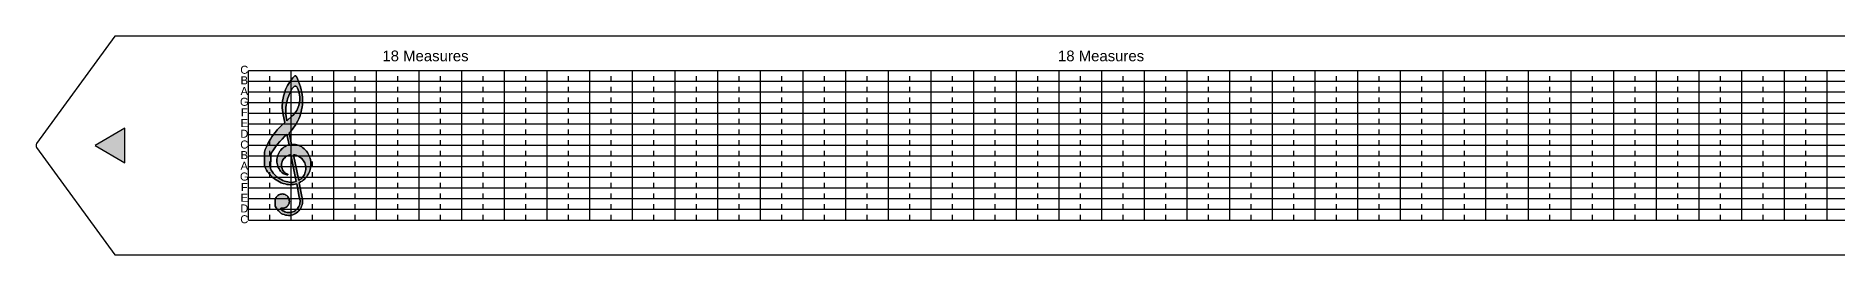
# Model space of a CAD drawing. Header units: inches. Extents: x 8.5 to 75.8, y 11.5 to 15.6.
# Drawn here: x 8.52 to 42.3, y 11.49 to 15.59 of the extents above; entities that cross this region are included whole.
import ezdxf

# ---------------------------------------------------------------- set-up
doc = ezdxf.new("R2010")
doc.units = ezdxf.units.IN
doc.header["$LTSCALE"] = 0.7
doc.header["$MEASUREMENT"] = 0
doc.linetypes.add('HIDDEN2', pattern=[0.1875, 0.125, -0.0625])
for name, color, linetype in [('8th Notes', 7, 'HIDDEN2'), ('Cleft', 7, 'Continuous'), ('Horizontal Lines', 7, 'Continuous'), ('Labels', 7, 'Continuous'), ('Quarter Notes', 7, 'Continuous')]:
    doc.layers.add(name, color=color, linetype=linetype)
doc.styles.get("Standard").update_dxf_attribs({"font": 'arial.ttf'})

msp = doc.modelspace()

# ---------------------------------------------------------------- hatches: boundary and pattern name
at = {"layer": 'Cleft'}
h = msp.add_hatch(color=256, dxfattribs=at)
h.dxf.hatch_style = 1
h.paths.add_polyline_path([(13.335, 13.56), (13.31, 13.558), (13.266, 13.778), (13.298, 13.811), (13.328, 13.846), (13.355, 13.882), (13.381, 13.92), (13.405, 13.959), (13.426, 13.999), (13.446, 14.041), (13.463, 14.083), (13.477, 14.126), (13.49, 14.17), (13.499, 14.215), (13.507, 14.26), (13.512, 14.305), (13.515, 14.351), (13.515, 14.397), (13.512, 14.442), (13.507, 14.488), (13.5, 14.533), (13.489, 14.584), (13.475, 14.636), (13.46, 14.687), (13.442, 14.737), (13.422, 14.786), (13.4, 14.834), (13.396, 14.84), (13.39, 14.844), (13.384, 14.846), (13.377, 14.846), (13.371, 14.844), (13.365, 14.84), (13.336, 14.807), (13.308, 14.774), (13.282, 14.739), (13.258, 14.702), (13.236, 14.664), (13.217, 14.626), (13.199, 14.586), (13.183, 14.545), (13.17, 14.503), (13.159, 14.462), (13.15, 14.419), (13.143, 14.375), (13.138, 14.332), (13.137, 14.289), (13.137, 14.245), (13.14, 14.202), (13.145, 14.158), (13.152, 14.115), (13.181, 13.968), (13.116, 13.907), (13.078, 13.869), (13.041, 13.83), (13.007, 13.789), (12.974, 13.747), (12.942, 13.703), (12.913, 13.658), (12.886, 13.611), (12.861, 13.563), (12.839, 13.515), (12.818, 13.465), (12.8, 13.415), (12.8, 13.158), (12.823, 13.113), (12.841, 13.08), (12.862, 13.049), (12.884, 13.019), (12.908, 12.991), (12.933, 12.964), (12.961, 12.939), (12.99, 12.916), (13.02, 12.894), (13.052, 12.875), (13.084, 12.858), (13.118, 12.842), (13.153, 12.829), (13.189, 12.819), (13.219, 12.811), (13.25, 12.807), (13.282, 12.805), (13.313, 12.806), (13.344, 12.809), (13.375, 12.815), (13.406, 12.824), (13.455, 12.572), (13.462, 12.551), (13.467, 12.529), (13.47, 12.507), (13.47, 12.485), (13.468, 12.463), (13.464, 12.441), (13.457, 12.42), (13.448, 12.399), (13.437, 12.38), (13.424, 12.362), (13.409, 12.345), (13.393, 12.33), (13.375, 12.317), (13.356, 12.306), (13.336, 12.297), (13.315, 12.29), (13.293, 12.285), (13.271, 12.283), (13.249, 12.283), (13.227, 12.286), (13.205, 12.29), (13.184, 12.297), (13.164, 12.307), (13.145, 12.318), (13.127, 12.331), (13.111, 12.346), (13.111, 12.365), (13.128, 12.363), (13.146, 12.363), (13.164, 12.366), (13.18, 12.37), (13.197, 12.378), (13.212, 12.387), (13.226, 12.398), (13.238, 12.411), (13.248, 12.425), (13.257, 12.441), (13.263, 12.458), (13.267, 12.475), (13.269, 12.493), (13.268, 12.51), (13.265, 12.528), (13.26, 12.545), (13.252, 12.561), (13.243, 12.576), (13.232, 12.589), (13.219, 12.602), (13.204, 12.612), (13.188, 12.62), (13.172, 12.626), (13.154, 12.63), (13.137, 12.631), (13.119, 12.63), (13.102, 12.627), (13.085, 12.621), (13.069, 12.614), (13.054, 12.604), (13.041, 12.593), (13.029, 12.579), (13.019, 12.565), (13.011, 12.549), (13.005, 12.532), (13.002, 12.515), (13, 12.497), (13, 12.404), (13.02, 12.374), (13.041, 12.344), (13.065, 12.316), (13.09, 12.29), (13.117, 12.266), (13.143, 12.254), (13.169, 12.244), (13.197, 12.237), (13.224, 12.232), (13.252, 12.23), (13.281, 12.23), (13.309, 12.232), (13.334, 12.241), (13.359, 12.251), (13.382, 12.264), (13.404, 12.278), (13.425, 12.295), (13.444, 12.314), (13.46, 12.334), (13.475, 12.356), (13.488, 12.379), (13.499, 12.404), (13.507, 12.429), (13.513, 12.455), (13.516, 12.481), (13.517, 12.508), (13.516, 12.535), (13.511, 12.561), (13.504, 12.587), (13.454, 12.842), (13.48, 12.857), (13.506, 12.873), (13.53, 12.891), (13.553, 12.911), (13.574, 12.933), (13.594, 12.956), (13.611, 12.981), (13.627, 13.006), (13.64, 13.034), (13.651, 13.062), (13.66, 13.091), (13.667, 13.12), (13.672, 13.151), (13.674, 13.181), (13.673, 13.211), (13.67, 13.242), (13.665, 13.271), (13.658, 13.301), (13.648, 13.329), (13.636, 13.357), (13.622, 13.384), (13.606, 13.41), (13.587, 13.434), (13.567, 13.457), (13.545, 13.478), (13.522, 13.498), (13.502, 13.512), (13.48, 13.524), (13.457, 13.535), (13.434, 13.544), (13.41, 13.551), (13.385, 13.556), (13.36, 13.559)])
h.paths.add_polyline_path([(13.349, 13.366), (13.373, 13.362), (13.397, 13.356), (13.42, 13.347), (13.442, 13.337), (13.464, 13.324), (13.484, 13.309), (13.502, 13.293), (13.518, 13.275), (13.533, 13.255), (13.546, 13.234), (13.557, 13.212), (13.565, 13.189), (13.572, 13.165), (13.576, 13.14), (13.577, 13.116), (13.577, 13.091), (13.574, 13.067), (13.568, 13.043), (13.56, 13.019), (13.55, 12.997), (13.538, 12.975), (13.524, 12.955), (13.507, 12.935), (13.488, 12.916), (13.467, 12.9), (13.445, 12.885)], flags=16)
h.paths.add_polyline_path([(13.299, 13.366), (13.398, 12.864), (13.372, 12.856), (13.346, 12.851), (13.319, 12.848), (13.292, 12.848), (13.266, 12.851), (13.24, 12.856), (13.208, 12.864), (13.176, 12.874), (13.146, 12.886), (13.117, 12.9), (13.088, 12.916), (13.061, 12.934), (13.035, 12.954), (13.01, 12.975), (12.988, 12.999), (12.966, 13.023), (12.947, 13.05), (12.929, 13.077), (12.914, 13.106), (12.922, 13.348), (12.928, 13.395), (12.972, 13.459), (13.008, 13.512), (13.047, 13.563), (13.088, 13.612), (13.132, 13.66), (13.177, 13.705), (13.224, 13.748), (13.263, 13.55), (13.237, 13.543), (13.212, 13.533), (13.188, 13.52), (13.166, 13.506), (13.145, 13.49), (13.124, 13.472), (13.106, 13.453), (13.09, 13.432), (13.075, 13.409), (13.063, 13.386), (13.052, 13.361), (13.045, 13.335), (13.038, 13.309), (13.035, 13.283), (13.034, 13.256), (13.035, 13.229), (13.038, 13.203), (13.044, 13.177), (13.052, 13.151), (13.062, 13.126), (13.075, 13.103), (13.089, 13.08), (13.105, 13.059), (13.123, 13.039), (13.137, 13.027), (13.152, 13.017), (13.168, 13.008), (13.185, 13.001), (13.203, 12.996), (13.221, 12.993), (13.239, 12.993), (13.239, 13.005), (13.218, 13.008), (13.206, 13.013), (13.198, 13.019), (13.181, 13.033), (13.166, 13.049), (13.154, 13.067), (13.142, 13.086), (13.134, 13.107), (13.127, 13.128), (13.124, 13.15), (13.122, 13.172), (13.123, 13.194), (13.127, 13.216), (13.133, 13.237), (13.142, 13.258), (13.153, 13.277), (13.166, 13.295), (13.181, 13.311), (13.197, 13.326), (13.216, 13.338), (13.235, 13.349), (13.256, 13.357), (13.277, 13.363)], flags=16)
h.paths.add_polyline_path([(13.223, 14.003), (13.215, 14.044), (13.208, 14.085), (13.204, 14.127), (13.203, 14.169), (13.203, 14.211), (13.205, 14.253), (13.21, 14.294), (13.217, 14.335), (13.226, 14.376), (13.237, 14.416), (13.25, 14.456), (13.265, 14.495), (13.283, 14.533), (13.302, 14.571), (13.323, 14.606), (13.36, 14.647), (13.373, 14.653), (13.389, 14.653), (13.404, 14.643), (13.422, 14.611), (13.435, 14.581), (13.446, 14.549), (13.455, 14.517), (13.461, 14.484), (13.465, 14.451), (13.466, 14.418), (13.465, 14.385), (13.461, 14.352), (13.455, 14.319), (13.446, 14.287), (13.435, 14.256), (13.422, 14.225), (13.406, 14.196), (13.388, 14.168), (13.368, 14.141), (13.346, 14.116), (13.323, 14.093)], flags=16)
at = {"layer": 'Labels'}
h = msp.add_hatch(color=256, dxfattribs=at)
h.dxf.hatch_style = 1
h.paths.add_polyline_path([(10.187, 13.863), (9.627, 13.54), (10.187, 13.216)])

# ---------------------------------------------------------------- linework, layer by layer
for p, q in [((10, 15.59), (8.53, 13.58)), ((75.8, 15.59), (10, 15.59)), ((8.53, 13.499), (10, 11.49)), ((10, 11.49), (75.8, 11.49))]:
    msp.add_line(p, q)
msp.add_arc((8.609, 13.54), 0.0889, 153, 207)
at = {"layer": '8th Notes'}
for p, q in [((12.9, 12.14), (12.9, 14.94)), ((13.7, 12.14), (13.7, 14.94)), ((14.5, 12.14), (14.5, 14.94)), ((15.3, 12.14), (15.3, 14.94)), ((16.1, 12.14), (16.1, 14.94)), ((16.9, 12.14), (16.9, 14.94)), ((17.7, 12.14), (17.7, 14.94)), ((18.5, 12.14), (18.5, 14.94)), ((19.3, 12.14), (19.3, 14.94)), ((20.1, 12.14), (20.1, 14.94)), ((20.9, 12.14), (20.9, 14.94)), ((21.7, 12.14), (21.7, 14.94)), ((22.5, 12.14), (22.5, 14.94)), ((23.3, 12.14), (23.3, 14.94)), ((24.1, 12.14), (24.1, 14.94)), ((24.9, 12.14), (24.9, 14.94)), ((25.7, 12.14), (25.7, 14.94)), ((26.5, 12.14), (26.5, 14.94)), ((27.3, 12.14), (27.3, 14.94)), ((28.1, 12.14), (28.1, 14.94)), ((28.1, 12.14), (28.1, 14.94)), ((28.9, 12.14), (28.9, 14.94)), ((29.7, 12.14), (29.7, 14.94)), ((30.5, 12.14), (30.5, 14.94)), ((31.3, 12.14), (31.3, 14.94)), ((32.1, 12.14), (32.1, 14.94)), ((32.9, 12.14), (32.9, 14.94)), ((33.7, 12.14), (33.7, 14.94)), ((34.5, 12.14), (34.5, 14.94)), ((35.3, 12.14), (35.3, 14.94)), ((36.1, 12.14), (36.1, 14.94)), ((36.9, 12.14), (36.9, 14.94)), ((37.7, 12.14), (37.7, 14.94)), ((38.5, 12.14), (38.5, 14.94)), ((39.3, 12.14), (39.3, 14.94)), ((40.1, 12.14), (40.1, 14.94)), ((40.9, 12.14), (40.9, 14.94)), ((41.7, 12.14), (41.7, 14.94))]:
    msp.add_line(p, q, dxfattribs=at)
at = {"layer": 'Cleft', "flags": 128}
for points in [[(13.4, 14.834), (13.396, 14.84), (13.39, 14.844), (13.384, 14.846), (13.377, 14.846), (13.371, 14.844), (13.365, 14.84), (13.336, 14.807), (13.308, 14.774), (13.282, 14.739), (13.258, 14.702), (13.236, 14.664), (13.217, 14.626), (13.199, 14.586), (13.183, 14.545), (13.17, 14.503), (13.159, 14.462), (13.15, 14.419), (13.143, 14.375), (13.138, 14.332), (13.137, 14.289), (13.137, 14.245), (13.14, 14.202), (13.145, 14.158), (13.152, 14.115), (13.181, 13.968), (13.116, 13.907), (13.078, 13.869), (13.041, 13.83), (13.007, 13.789), (12.974, 13.747), (12.942, 13.703), (12.913, 13.658), (12.886, 13.611), (12.861, 13.563), (12.839, 13.515), (12.818, 13.465), (12.8, 13.415), (12.8, 13.158), (12.823, 13.113), (12.841, 13.08), (12.862, 13.049), (12.884, 13.019), (12.908, 12.991), (12.933, 12.964), (12.961, 12.939), (12.99, 12.916), (13.02, 12.894), (13.052, 12.875), (13.084, 12.858), (13.118, 12.842), (13.153, 12.829), (13.189, 12.819), (13.219, 12.811), (13.25, 12.807), (13.282, 12.805), (13.313, 12.806), (13.344, 12.809), (13.375, 12.815), (13.406, 12.824), (13.455, 12.572), (13.406, 12.824), (13.375, 12.815), (13.344, 12.809), (13.313, 12.806), (13.282, 12.805), (13.25, 12.807), (13.219, 12.811), (13.189, 12.819), (13.153, 12.829), (13.118, 12.842), (13.084, 12.858), (13.052, 12.875), (13.02, 12.894), (12.99, 12.916), (12.961, 12.939), (12.933, 12.964), (12.908, 12.991), (12.884, 13.019), (12.862, 13.049), (12.841, 13.08), (12.823, 13.113), (12.8, 13.158), (12.8, 13.415), (12.818, 13.465), (12.839, 13.515), (12.861, 13.563), (12.886, 13.611), (12.913, 13.658), (12.942, 13.703), (12.974, 13.747), (13.007, 13.789), (13.041, 13.83), (13.078, 13.869), (13.116, 13.907), (13.181, 13.968), (13.152, 14.115), (13.145, 14.158), (13.14, 14.202), (13.137, 14.245), (13.137, 14.289), (13.138, 14.332), (13.143, 14.375), (13.15, 14.419), (13.159, 14.462), (13.17, 14.503), (13.183, 14.545), (13.199, 14.586), (13.217, 14.626), (13.236, 14.664), (13.258, 14.702), (13.282, 14.739), (13.308, 14.774), (13.336, 14.807), (13.365, 14.84), (13.371, 14.844), (13.377, 14.846), (13.384, 14.846), (13.39, 14.844), (13.396, 14.84), (13.4, 14.834), (13.422, 14.786), (13.442, 14.737), (13.46, 14.687), (13.475, 14.636), (13.489, 14.584), (13.5, 14.533), (13.507, 14.488), (13.512, 14.442), (13.515, 14.397), (13.515, 14.351), (13.512, 14.305), (13.507, 14.26), (13.499, 14.215), (13.49, 14.17), (13.477, 14.126), (13.463, 14.083), (13.446, 14.041), (13.426, 13.999), (13.405, 13.959), (13.381, 13.92), (13.355, 13.882), (13.328, 13.846), (13.298, 13.811), (13.266, 13.778), (13.31, 13.558), (13.335, 13.56), (13.36, 13.559), (13.385, 13.556), (13.41, 13.551), (13.434, 13.544), (13.457, 13.535), (13.48, 13.524), (13.502, 13.512), (13.522, 13.498), (13.545, 13.478), (13.567, 13.457), (13.587, 13.434), (13.606, 13.41), (13.622, 13.384), (13.636, 13.357), (13.648, 13.329), (13.658, 13.301), (13.665, 13.271), (13.67, 13.242), (13.673, 13.211), (13.674, 13.181), (13.672, 13.151), (13.667, 13.12), (13.66, 13.091), (13.651, 13.062), (13.64, 13.034), (13.627, 13.006), (13.611, 12.981), (13.594, 12.956), (13.574, 12.933), (13.553, 12.911), (13.53, 12.891), (13.506, 12.873), (13.48, 12.857), (13.454, 12.842), (13.504, 12.587), (13.511, 12.561), (13.516, 12.535), (13.517, 12.508), (13.516, 12.481), (13.513, 12.455), (13.507, 12.429), (13.499, 12.404), (13.488, 12.379), (13.475, 12.356), (13.46, 12.334), (13.444, 12.314), (13.425, 12.295), (13.404, 12.278), (13.382, 12.264), (13.359, 12.251), (13.334, 12.241), (13.309, 12.232), (13.281, 12.23), (13.252, 12.23), (13.224, 12.232), (13.197, 12.237), (13.169, 12.244), (13.143, 12.254), (13.117, 12.266), (13.09, 12.29), (13.065, 12.316), (13.041, 12.344), (13.02, 12.374), (13, 12.404), (13, 12.497), (13.002, 12.515), (13.005, 12.532), (13.011, 12.549), (13.019, 12.565), (13.029, 12.579), (13.041, 12.593), (13.054, 12.604), (13.069, 12.614), (13.085, 12.621), (13.102, 12.627), (13.119, 12.63), (13.137, 12.631), (13.154, 12.63), (13.172, 12.626), (13.188, 12.62), (13.204, 12.612), (13.219, 12.602), (13.232, 12.589), (13.243, 12.576), (13.252, 12.561), (13.26, 12.545), (13.265, 12.528), (13.268, 12.51), (13.269, 12.493), (13.267, 12.475), (13.263, 12.458), (13.257, 12.441), (13.248, 12.425), (13.238, 12.411), (13.226, 12.398), (13.212, 12.387), (13.197, 12.378), (13.18, 12.37), (13.164, 12.366), (13.146, 12.363), (13.128, 12.363), (13.111, 12.365), (13.111, 12.346), (13.127, 12.331), (13.145, 12.318), (13.164, 12.307), (13.184, 12.297), (13.205, 12.29), (13.227, 12.286), (13.249, 12.283), (13.271, 12.283), (13.293, 12.285), (13.315, 12.29), (13.336, 12.297), (13.356, 12.306), (13.375, 12.317), (13.393, 12.33), (13.409, 12.345), (13.424, 12.362), (13.437, 12.38), (13.448, 12.399), (13.457, 12.42), (13.464, 12.441), (13.468, 12.463), (13.47, 12.485), (13.47, 12.507), (13.467, 12.529), (13.462, 12.551), (13.455, 12.572), (13.462, 12.551), (13.467, 12.529), (13.47, 12.507), (13.47, 12.485), (13.468, 12.463), (13.464, 12.441), (13.457, 12.42), (13.448, 12.399), (13.437, 12.38), (13.424, 12.362), (13.409, 12.345), (13.393, 12.33), (13.375, 12.317), (13.356, 12.306), (13.336, 12.297), (13.315, 12.29), (13.293, 12.285), (13.271, 12.283), (13.249, 12.283), (13.227, 12.286), (13.205, 12.29), (13.184, 12.297), (13.164, 12.307), (13.145, 12.318), (13.127, 12.331), (13.111, 12.346), (13.111, 12.365), (13.128, 12.363), (13.146, 12.363), (13.164, 12.366), (13.18, 12.37), (13.197, 12.378), (13.212, 12.387), (13.226, 12.398), (13.238, 12.411), (13.248, 12.425), (13.257, 12.441), (13.263, 12.458), (13.267, 12.475), (13.269, 12.493), (13.268, 12.51), (13.265, 12.528), (13.26, 12.545), (13.252, 12.561), (13.243, 12.576), (13.232, 12.589), (13.219, 12.602), (13.204, 12.612), (13.188, 12.62), (13.172, 12.626), (13.154, 12.63), (13.137, 12.631), (13.119, 12.63), (13.102, 12.627), (13.085, 12.621), (13.069, 12.614), (13.054, 12.604), (13.041, 12.593), (13.029, 12.579), (13.019, 12.565), (13.011, 12.549), (13.005, 12.532), (13.002, 12.515), (13, 12.497), (13, 12.404), (13.02, 12.374), (13.041, 12.344), (13.065, 12.316), (13.09, 12.29), (13.117, 12.266), (13.143, 12.254), (13.169, 12.244), (13.197, 12.237), (13.224, 12.232), (13.252, 12.23), (13.281, 12.23), (13.309, 12.232), (13.334, 12.241), (13.359, 12.251), (13.382, 12.264), (13.404, 12.278), (13.425, 12.295), (13.444, 12.314), (13.46, 12.334), (13.475, 12.356), (13.488, 12.379), (13.499, 12.404), (13.507, 12.429), (13.513, 12.455), (13.516, 12.481), (13.517, 12.508), (13.516, 12.535), (13.511, 12.561), (13.504, 12.587), (13.454, 12.842), (13.48, 12.857), (13.506, 12.873), (13.53, 12.891), (13.553, 12.911), (13.574, 12.933), (13.594, 12.956), (13.611, 12.981), (13.627, 13.006), (13.64, 13.034), (13.651, 13.062), (13.66, 13.091), (13.667, 13.12), (13.672, 13.151), (13.674, 13.181), (13.673, 13.211), (13.67, 13.242), (13.665, 13.271), (13.658, 13.301), (13.648, 13.329), (13.636, 13.357), (13.622, 13.384), (13.606, 13.41), (13.587, 13.434), (13.567, 13.457), (13.545, 13.478), (13.522, 13.498), (13.502, 13.512), (13.48, 13.524), (13.457, 13.535), (13.434, 13.544), (13.41, 13.551), (13.385, 13.556), (13.36, 13.559), (13.335, 13.56), (13.31, 13.558), (13.266, 13.778), (13.298, 13.811), (13.328, 13.846), (13.355, 13.882), (13.381, 13.92), (13.405, 13.959), (13.426, 13.999), (13.446, 14.041), (13.463, 14.083), (13.477, 14.126), (13.49, 14.17), (13.499, 14.215), (13.507, 14.26), (13.512, 14.305), (13.515, 14.351), (13.515, 14.397), (13.512, 14.442), (13.507, 14.488), (13.5, 14.533), (13.489, 14.584), (13.475, 14.636), (13.46, 14.687), (13.442, 14.737), (13.422, 14.786)], [(13.323, 14.093), (13.346, 14.116), (13.368, 14.141), (13.388, 14.168), (13.406, 14.196), (13.422, 14.225), (13.435, 14.256), (13.446, 14.287), (13.455, 14.319), (13.461, 14.352), (13.465, 14.385), (13.466, 14.418), (13.465, 14.451), (13.461, 14.484), (13.455, 14.517), (13.446, 14.549), (13.435, 14.581), (13.422, 14.611), (13.406, 14.64), (13.4, 14.646), (13.393, 14.65), (13.385, 14.653), (13.377, 14.653), (13.369, 14.65), (13.361, 14.647), (13.355, 14.641), (13.323, 14.606), (13.302, 14.571), (13.283, 14.533), (13.265, 14.495), (13.25, 14.456), (13.237, 14.416), (13.226, 14.376), (13.217, 14.335), (13.21, 14.294), (13.205, 14.253), (13.203, 14.211), (13.203, 14.169), (13.204, 14.127), (13.208, 14.085), (13.215, 14.044), (13.223, 14.003)], [(13.323, 14.093), (13.223, 14.003), (13.215, 14.044), (13.208, 14.085), (13.204, 14.127), (13.203, 14.169), (13.203, 14.211), (13.205, 14.253), (13.21, 14.294), (13.217, 14.335), (13.226, 14.376), (13.237, 14.416), (13.25, 14.456), (13.265, 14.495), (13.283, 14.533), (13.302, 14.571), (13.323, 14.606), (13.355, 14.641), (13.361, 14.647), (13.369, 14.65), (13.377, 14.653), (13.385, 14.653), (13.393, 14.65), (13.4, 14.646), (13.406, 14.64), (13.422, 14.611), (13.435, 14.581), (13.446, 14.549), (13.455, 14.517), (13.461, 14.484), (13.465, 14.451), (13.466, 14.418), (13.465, 14.385), (13.461, 14.352), (13.455, 14.319), (13.446, 14.287), (13.435, 14.256), (13.422, 14.225), (13.406, 14.196), (13.388, 14.168), (13.368, 14.141), (13.346, 14.116)], [(12.972, 13.459), (13.008, 13.512), (13.047, 13.563), (13.088, 13.612), (13.132, 13.66), (13.177, 13.705), (13.224, 13.748), (13.177, 13.705), (13.132, 13.66), (13.088, 13.612), (13.047, 13.563), (13.008, 13.512)], [(13.263, 13.55), (13.237, 13.543), (13.212, 13.533), (13.188, 13.52), (13.166, 13.506), (13.145, 13.49), (13.124, 13.472), (13.106, 13.453), (13.09, 13.432), (13.075, 13.409), (13.063, 13.386), (13.052, 13.361), (13.045, 13.335), (13.038, 13.309), (13.035, 13.283), (13.034, 13.256), (13.035, 13.229), (13.038, 13.203), (13.044, 13.177), (13.052, 13.151), (13.062, 13.126), (13.075, 13.103), (13.089, 13.08), (13.105, 13.059), (13.123, 13.039), (13.137, 13.027), (13.152, 13.017), (13.168, 13.008), (13.185, 13.001), (13.203, 12.996), (13.221, 12.993), (13.239, 12.993), (13.239, 13.005), (13.224, 13.007), (13.239, 13.005), (13.239, 12.993), (13.221, 12.993), (13.203, 12.996), (13.185, 13.001), (13.168, 13.008), (13.152, 13.017), (13.137, 13.027), (13.123, 13.039), (13.105, 13.059), (13.089, 13.08), (13.075, 13.103), (13.062, 13.126), (13.052, 13.151), (13.044, 13.177), (13.038, 13.203), (13.035, 13.229), (13.034, 13.256), (13.035, 13.283), (13.038, 13.309), (13.045, 13.335), (13.052, 13.361), (13.063, 13.386), (13.075, 13.409), (13.09, 13.432), (13.106, 13.453), (13.124, 13.472), (13.145, 13.49), (13.166, 13.506), (13.188, 13.52), (13.212, 13.533), (13.237, 13.543), (13.263, 13.55), (13.224, 13.748)], [(12.972, 13.459), (12.928, 13.395), (12.922, 13.348), (12.914, 13.106), (12.929, 13.077), (12.947, 13.05), (12.966, 13.023), (12.988, 12.999), (13.01, 12.975), (13.035, 12.954), (13.061, 12.934), (13.088, 12.916), (13.117, 12.9), (13.146, 12.886), (13.176, 12.874), (13.208, 12.864), (13.24, 12.856), (13.266, 12.851), (13.292, 12.848), (13.319, 12.848), (13.346, 12.851), (13.372, 12.856), (13.398, 12.864), (13.299, 13.366), (13.277, 13.363), (13.256, 13.357), (13.235, 13.349), (13.216, 13.338), (13.197, 13.326), (13.181, 13.311), (13.166, 13.295), (13.153, 13.277), (13.142, 13.258), (13.133, 13.237), (13.127, 13.216), (13.123, 13.194), (13.122, 13.172), (13.124, 13.15), (13.127, 13.128), (13.134, 13.107), (13.142, 13.086), (13.154, 13.067), (13.166, 13.049), (13.181, 13.033), (13.198, 13.019), (13.181, 13.033), (13.166, 13.049), (13.154, 13.067), (13.142, 13.086), (13.134, 13.107), (13.127, 13.128), (13.124, 13.15), (13.122, 13.172), (13.123, 13.194), (13.127, 13.216), (13.133, 13.237), (13.142, 13.258), (13.153, 13.277), (13.166, 13.295), (13.181, 13.311), (13.197, 13.326), (13.216, 13.338), (13.235, 13.349), (13.256, 13.357), (13.277, 13.363), (13.299, 13.366), (13.398, 12.864), (13.372, 12.856), (13.346, 12.851), (13.319, 12.848), (13.292, 12.848), (13.266, 12.851), (13.24, 12.856), (13.208, 12.864), (13.176, 12.874), (13.146, 12.886), (13.117, 12.9), (13.088, 12.916), (13.061, 12.934), (13.035, 12.954), (13.01, 12.975), (12.988, 12.999), (12.966, 13.023), (12.947, 13.05), (12.929, 13.077), (12.914, 13.106), (12.922, 13.348), (12.928, 13.395)], [(13.349, 13.366), (13.445, 12.885), (13.349, 13.366), (13.373, 13.362), (13.397, 13.356), (13.42, 13.347), (13.442, 13.337), (13.464, 13.324), (13.484, 13.309), (13.502, 13.293), (13.518, 13.275), (13.533, 13.255), (13.546, 13.234), (13.557, 13.212), (13.565, 13.189), (13.572, 13.165), (13.576, 13.14), (13.577, 13.116), (13.577, 13.091), (13.574, 13.067), (13.568, 13.043), (13.56, 13.019), (13.55, 12.997), (13.538, 12.975), (13.524, 12.955), (13.538, 12.975), (13.55, 12.997), (13.56, 13.019), (13.568, 13.043), (13.574, 13.067), (13.577, 13.091), (13.577, 13.116), (13.576, 13.14), (13.572, 13.165), (13.565, 13.189), (13.557, 13.212), (13.546, 13.234), (13.533, 13.255), (13.518, 13.275), (13.502, 13.293), (13.484, 13.309), (13.464, 13.324), (13.442, 13.337), (13.42, 13.347), (13.397, 13.356), (13.373, 13.362)], [(13.224, 13.007), (13.215, 13.01), (13.206, 13.013), (13.198, 13.019), (13.206, 13.013), (13.215, 13.01)], [(13.524, 12.955), (13.507, 12.935), (13.488, 12.916), (13.467, 12.9), (13.445, 12.885), (13.467, 12.9), (13.488, 12.916), (13.507, 12.935)]]:
    msp.add_lwpolyline(points, close=True, dxfattribs=at)
at = {"layer": 'Horizontal Lines'}
for p, q in [((12.5, 12.14), (12.5, 14.94)), ((73.3, 14.94), (12.5, 14.94)), ((22.9, 12.14), (22.9, 14.94)), ((23.7, 12.14), (23.7, 14.94)), ((24.5, 12.14), (24.5, 14.94)), ((25.3, 12.14), (25.3, 14.94)), ((26.1, 12.14), (26.1, 14.94)), ((26.9, 12.14), (26.9, 14.94)), ((27.7, 12.14), (27.7, 14.94)), ((28.5, 12.14), (28.5, 14.94)), ((29.3, 12.14), (29.3, 14.94)), ((30.1, 12.14), (30.1, 14.94)), ((30.9, 12.14), (30.9, 14.94)), ((31.7, 12.14), (31.7, 14.94)), ((32.5, 12.14), (32.5, 14.94)), ((33.3, 12.14), (33.3, 14.94)), ((34.1, 12.14), (34.1, 14.94)), ((34.9, 12.14), (34.9, 14.94)), ((35.7, 12.14), (35.7, 14.94)), ((36.5, 12.14), (36.5, 14.94)), ((37.3, 12.14), (37.3, 14.94)), ((38.1, 12.14), (38.1, 14.94)), ((38.9, 12.14), (38.9, 14.94)), ((39.7, 12.14), (39.7, 14.94)), ((40.5, 12.14), (40.5, 14.94)), ((41.3, 12.14), (41.3, 14.94)), ((42.1, 12.14), (42.1, 14.94)), ((73.3, 14.74), (12.5, 14.74)), ((73.3, 14.54), (12.5, 14.54)), ((73.3, 14.34), (12.5, 14.34)), ((73.3, 14.14), (12.5, 14.14)), ((73.3, 13.94), (12.5, 13.94)), ((73.3, 13.74), (12.5, 13.74)), ((73.3, 13.54), (12.5, 13.54)), ((73.3, 13.34), (12.5, 13.34)), ((73.3, 13.14), (12.5, 13.14)), ((73.3, 12.94), (12.5, 12.94)), ((73.3, 12.74), (12.5, 12.74)), ((73.3, 12.54), (12.5, 12.54)), ((73.3, 12.34), (12.5, 12.34)), ((12.5, 12.14), (73.3, 12.14))]:
    msp.add_line(p, q, dxfattribs=at)
at = {"layer": 'Labels'}
msp.add_lwpolyline([(10.187, 13.863), (9.627, 13.54), (10.187, 13.216)], close=True, dxfattribs=at)
at = {"layer": 'Quarter Notes'}
for p, q in [((13.3, 12.14), (13.3, 14.94)), ((14.1, 12.14), (14.1, 14.94)), ((14.9, 12.14), (14.9, 14.94)), ((15.7, 12.14), (15.7, 14.94)), ((16.5, 12.14), (16.5, 14.94)), ((17.3, 12.14), (17.3, 14.94)), ((18.1, 12.14), (18.1, 14.94)), ((18.9, 12.14), (18.9, 14.94)), ((19.7, 12.14), (19.7, 14.94)), ((20.5, 12.14), (20.5, 14.94)), ((21.3, 12.14), (21.3, 14.94)), ((22.1, 12.14), (22.1, 14.94))]:
    msp.add_line(p, q, dxfattribs=at)

# ---------------------------------------------------------------- texts
at = {"layer": 'Labels'}
for s, width, insert, char_height, attachment_point in [('\\A1;{\\H1x;  }18 Measures', 1.91745, (14.858, 15.318), 0.2, 1), ('\\A1;{\\H1x;  }18 Measures', 1.91745, (27.523, 15.318), 0.2, 1), ('C', 0.15, (12.424, 14.957), 0.15, 5), ('A', 0.15, (12.424, 14.56), 0.15, 5), ('B', 0.15, (12.424, 14.76), 0.15, 5), ('G', 0.15, (12.424, 14.357), 0.15, 5), ('F', 0.15, (12.424, 14.16), 0.15, 5), ('E', 0.15, (12.424, 13.96), 0.15, 5), ('C', 0.15, (12.424, 13.557), 0.15, 5), ('D', 0.15, (12.424, 13.76), 0.15, 5), ('A', 0.15, (12.424, 13.16), 0.15, 5), ('B', 0.15, (12.424, 13.36), 0.15, 5), ('G', 0.15, (12.424, 12.957), 0.15, 5), ('E', 0.15, (12.424, 12.56), 0.15, 5), ('F', 0.15, (12.424, 12.76), 0.15, 5), ('C', 0.15, (12.424, 12.157), 0.15, 5), ('D', 0.15, (12.424, 12.36), 0.15, 5)]:
    msp.add_mtext_dynamic_manual_height_columns(s, width=width, gutter_width=1, heights=[0], dxfattribs=dict(at, insert=insert, char_height=char_height, attachment_point=attachment_point))

doc.saveas('drawing.dxf')
